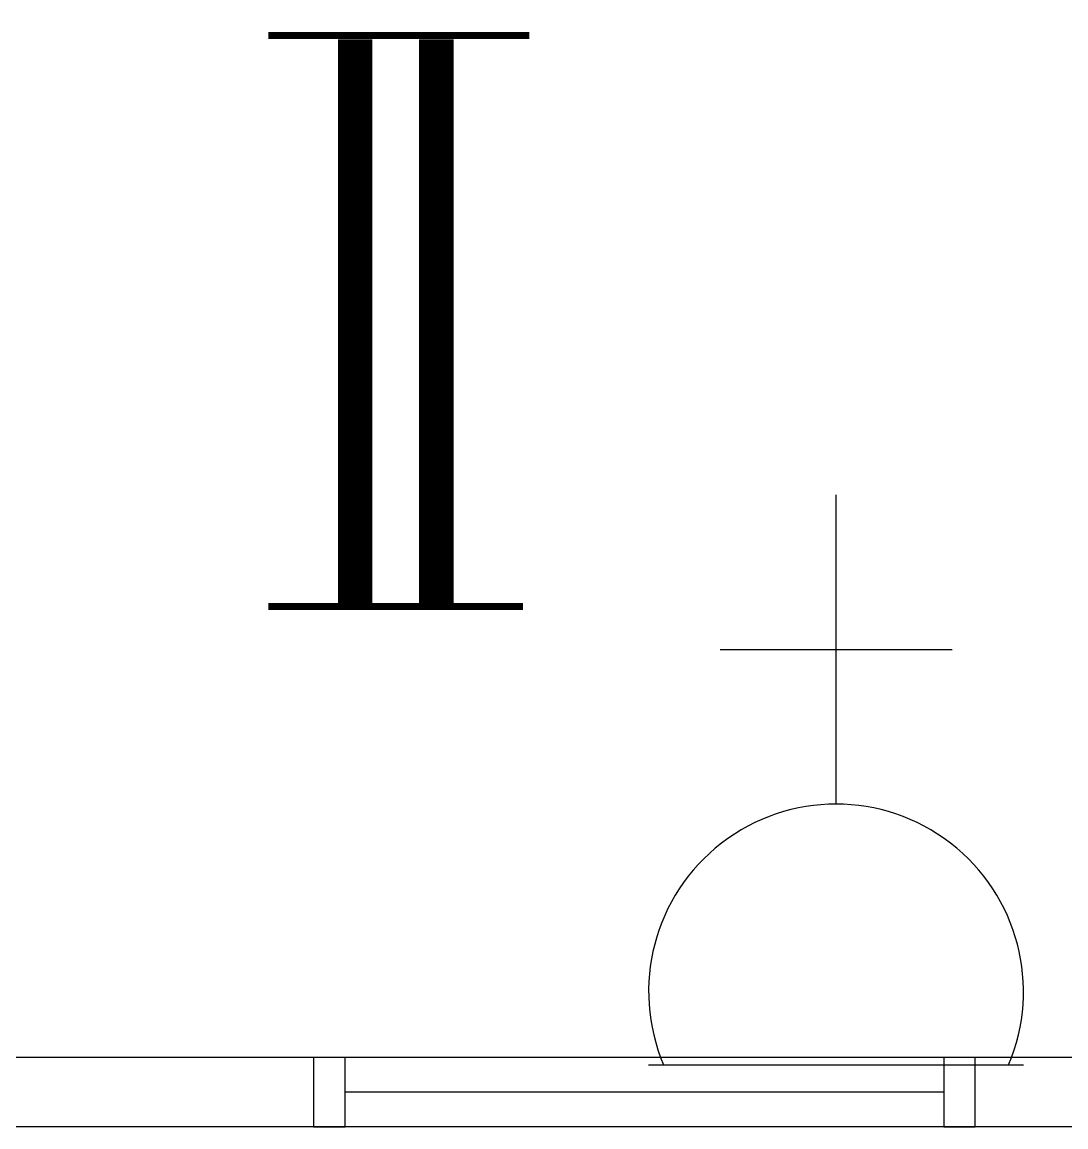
# Model space of a CAD drawing. Header units: inches. Extents: x 16928 to 514628, y -1471 to 241387.
# Drawn here: x 173987 to 175644, y 49460 to 51214 of the extents above; entities that cross this region are included whole.
import ezdxf

# ---------------------------------------------------------------- set-up
doc = ezdxf.new("R2010")
doc.units = ezdxf.units.IN
doc.header["$MEASUREMENT"] = 0
for name, color, linetype in [('ELECT', 6, 'Continuous'), ('FITTING', 8, 'Continuous'), ('partition', 8, 'Continuous'), ('TB', 8, 'Continuous'), ('WIN', 9, 'Continuous')]:
    doc.layers.add(name, color=color, linetype=linetype)

# ---------------------------------------------------------------- blocks, each defined once
blk = doc.blocks.new('13A SSO 300mm')
at = {"layer": 'ELECT', "color": 6}
for p, q in [((0, 413.8), (0, 904.4)), ((-184, 659.1), (184, 659.1)), ((-297.4, 0), (297.4, 0))]:
    blk.add_line(p, q, dxfattribs=at)
blk.add_arc((0, 116.3), 297.4, 336.9763, 203.0237, dxfattribs=at)

msp = doc.modelspace()

# ---------------------------------------------------------------- linework, layer by layer
at = {"layer": 'FITTING', "color": 3}
for points, const_width in [([(174515.8, 50286.3), (174515.8, 51186.3)], 54.6), ([(174644.7, 50286.3), (174644.7, 51186.3)], 54.6), ([(174378.2, 51192.3), (174663.3, 51192.3)], 10.9), ([(174516.9, 51192.3), (174792.1, 51192.3)], 10.9), ([(174378.2, 50286.3), (174653.4, 50286.3)], 10.9), ([(174507.1, 50286.3), (174782.3, 50286.3)], 10.9)]:
    msp.add_lwpolyline(points, dxfattribs=dict(at, const_width=const_width))
at = {"layer": 'partition'}
for p, q in [((174450, 49570.4), (173420, 49570.4)), ((176400, 49570.4), (175500, 49570.4)), ((174450, 49460.4), (173420, 49460.4)), ((176400, 49460.4), (175500, 49460.4))]:
    msp.add_line(p, q, dxfattribs=at)
at = {"layer": 'WIN'}
for p, q in [((175500, 49570.4), (174450, 49570.4)), ((175450, 49515.4), (174500, 49515.4)), ((175500, 49460.4), (174450, 49460.4))]:
    msp.add_line(p, q, dxfattribs=at)
for points in [[(174450, 49570.4), (174450, 49460.4), (174500, 49460.4), (174500, 49570.4)], [(175450, 49570.4), (175450, 49460.4), (175500, 49460.4), (175500, 49570.4)]]:
    msp.add_lwpolyline(points, close=True, dxfattribs=at)

# ---------------------------------------------------------------- block references
at = {"layer": 'TB', "color": 6, "linetype": 'Continuous'}
msp.add_blockref('13A SSO 300mm', (175279, 49559), dxfattribs=at)

doc.saveas('drawing.dxf')
